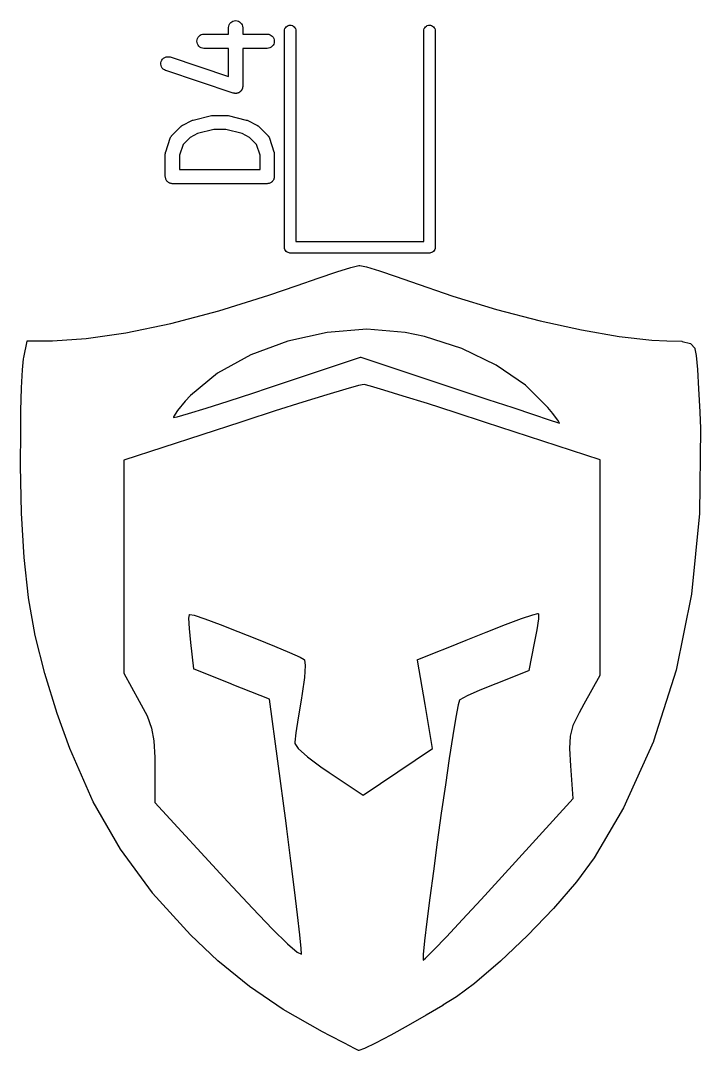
# Model space of a CAD drawing. Extents: x 113.5 to 162.5, y -151.1 to -75.5.
# Drawn here: x 134.42 to 141.59, y -132.96 to -122.09 of the extents above; entities that cross this region are included whole.
import ezdxf

# ---------------------------------------------------------------- set-up
doc = ezdxf.new("R2010")
doc.units = 0
doc.layers.add('BLACK', color=7, linetype='CONTINUOUS')

msp = doc.modelspace()

# ---------------------------------------------------------------- linework, layer by layer
at = {"layer": 'BLACK', "linetype": 'CONTINUOUS'}
for p, q in [((136.614, -122.166), (136.616, -122.151)), ((136.616, -122.151), (136.62, -122.137)), ((136.62, -122.137), (136.627, -122.124)), ((136.627, -122.124), (136.637, -122.113)), ((136.637, -122.113), (136.648, -122.104)), ((136.648, -122.104), (136.661, -122.097)), ((136.661, -122.097), (136.675, -122.093)), ((136.675, -122.093), (136.69, -122.092)), ((136.69, -122.092), (136.704, -122.093)), ((136.704, -122.093), (136.718, -122.098)), ((136.718, -122.098), (136.731, -122.104)), ((136.731, -122.104), (136.742, -122.114)), ((136.742, -122.114), (136.752, -122.125)), ((136.752, -122.125), (136.758, -122.138)), ((136.758, -122.138), (136.763, -122.152)), ((136.763, -122.152), (136.764, -122.167)), ((137.222, -122.157), (137.232, -122.15)), ((137.232, -122.15), (137.242, -122.144)), ((137.242, -122.144), (137.253, -122.141)), ((137.253, -122.141), (137.265, -122.14)), ((137.265, -122.14), (137.277, -122.141)), ((137.277, -122.141), (137.288, -122.144)), ((137.288, -122.144), (137.298, -122.15)), ((137.298, -122.15), (137.308, -122.157)), ((138.692, -122.157), (138.702, -122.15)), ((138.702, -122.15), (138.712, -122.144)), ((138.712, -122.144), (138.723, -122.141)), ((138.723, -122.141), (138.735, -122.14)), ((138.735, -122.14), (138.747, -122.141)), ((138.747, -122.141), (138.758, -122.144)), ((138.758, -122.144), (138.768, -122.15)), ((138.768, -122.15), (138.778, -122.157)), ((136.294, -122.268), (136.303, -122.256)), ((136.303, -122.256), (136.314, -122.247)), ((136.314, -122.247), (136.327, -122.24)), ((136.327, -122.24), (136.341, -122.236)), ((136.341, -122.236), (136.356, -122.235)), ((136.356, -122.235), (136.614, -122.235)), ((136.614, -122.167), (136.614, -122.166)), ((136.614, -122.235), (136.614, -122.167)), ((136.764, -122.167), (136.764, -122.235)), ((136.764, -122.235), (137.022, -122.235)), ((137.022, -122.235), (137.023, -122.235)), ((137.023, -122.235), (137.038, -122.236)), ((137.038, -122.236), (137.052, -122.241)), ((137.052, -122.241), (137.065, -122.248)), ((137.065, -122.248), (137.076, -122.257)), ((137.076, -122.257), (137.085, -122.268)), ((137.205, -122.197), (137.206, -122.188)), ((137.205, -124.482), (137.205, -122.197)), ((137.206, -122.188), (137.209, -122.177)), ((137.209, -122.177), (137.215, -122.167)), ((137.215, -122.167), (137.222, -122.157)), ((137.308, -122.157), (137.315, -122.167)), ((137.315, -122.167), (137.321, -122.177)), ((137.321, -122.177), (137.324, -122.188)), ((137.324, -122.188), (137.325, -122.197)), ((137.325, -122.197), (137.325, -124.425)), ((138.675, -122.197), (138.676, -122.188)), ((138.675, -124.425), (138.675, -122.197)), ((138.676, -122.188), (138.679, -122.177)), ((138.679, -122.177), (138.685, -122.167)), ((138.685, -122.167), (138.692, -122.157)), ((138.778, -122.157), (138.785, -122.167)), ((138.785, -122.167), (138.791, -122.177)), ((138.791, -122.177), (138.794, -122.188)), ((138.794, -122.188), (138.795, -122.197)), ((138.795, -122.197), (138.795, -124.482)), ((136.281, -122.309), (136.282, -122.294)), ((136.282, -122.324), (136.281, -122.309)), ((136.282, -122.294), (136.287, -122.28)), ((136.286, -122.338), (136.282, -122.324)), ((136.293, -122.351), (136.286, -122.338)), ((136.287, -122.28), (136.294, -122.268)), ((136.302, -122.362), (136.293, -122.351)), ((136.313, -122.371), (136.302, -122.362)), ((136.326, -122.378), (136.313, -122.371)), ((137.064, -122.372), (137.051, -122.379)), ((137.075, -122.363), (137.064, -122.372)), ((137.085, -122.351), (137.075, -122.363)), ((137.085, -122.268), (137.092, -122.281)), ((137.092, -122.339), (137.085, -122.351)), ((137.092, -122.281), (137.096, -122.295)), ((137.096, -122.325), (137.092, -122.339)), ((137.096, -122.295), (137.097, -122.31)), ((137.097, -122.31), (137.096, -122.325)), ((135.929, -122.488), (135.941, -122.48)), ((135.941, -122.48), (135.955, -122.475)), ((135.955, -122.475), (135.97, -122.473)), ((135.97, -122.473), (135.984, -122.473)), ((135.984, -122.473), (135.998, -122.476)), ((135.998, -122.476), (136.614, -122.682)), ((136.34, -122.383), (136.326, -122.378)), ((136.355, -122.385), (136.34, -122.383)), ((136.356, -122.385), (136.355, -122.385)), ((136.614, -122.385), (136.356, -122.385)), ((136.614, -122.682), (136.614, -122.385)), ((137.022, -122.385), (136.764, -122.385)), ((136.764, -122.385), (136.764, -122.786)), ((137.037, -122.383), (137.022, -122.385)), ((137.051, -122.379), (137.037, -122.383)), ((135.9, -122.538), (135.904, -122.523)), ((135.9, -122.552), (135.9, -122.538)), ((135.902, -122.567), (135.9, -122.552)), ((135.907, -122.58), (135.902, -122.567)), ((135.904, -122.523), (135.91, -122.51)), ((135.915, -122.593), (135.907, -122.58)), ((135.91, -122.51), (135.918, -122.498)), ((135.918, -122.498), (135.929, -122.488)), ((135.925, -122.604), (135.915, -122.593)), ((135.937, -122.612), (135.925, -122.604)), ((135.95, -122.618), (135.937, -122.612)), ((135.951, -122.619), (135.95, -122.618)), ((136.665, -122.857), (135.951, -122.619)), ((136.761, -122.806), (136.76, -122.81)), ((136.762, -122.801), (136.761, -122.806)), ((136.763, -122.798), (136.762, -122.801)), ((136.764, -122.791), (136.763, -122.796)), ((136.763, -122.796), (136.763, -122.798)), ((136.764, -122.786), (136.764, -122.787)), ((136.764, -122.787), (136.764, -122.791)), ((136.67, -122.858), (136.665, -122.857)), ((136.674, -122.859), (136.67, -122.858)), ((136.677, -122.859), (136.674, -122.859)), ((136.68, -122.86), (136.677, -122.859)), ((136.684, -122.86), (136.68, -122.86)), ((136.689, -122.861), (136.684, -122.86)), ((136.691, -122.86), (136.689, -122.861)), ((136.694, -122.861), (136.691, -122.86)), ((136.699, -122.86), (136.694, -122.861)), ((136.703, -122.859), (136.699, -122.86)), ((136.706, -122.859), (136.703, -122.859)), ((136.709, -122.858), (136.706, -122.859)), ((136.713, -122.857), (136.709, -122.858)), ((136.717, -122.855), (136.713, -122.857)), ((136.72, -122.854), (136.717, -122.855)), ((136.722, -122.853), (136.72, -122.854)), ((136.726, -122.851), (136.722, -122.853)), ((136.73, -122.848), (136.726, -122.851)), ((136.732, -122.847), (136.73, -122.848)), ((136.735, -122.845), (136.732, -122.847)), ((136.738, -122.842), (136.735, -122.845)), ((136.742, -122.839), (136.738, -122.842)), ((136.743, -122.837), (136.742, -122.839)), ((136.745, -122.835), (136.743, -122.837)), ((136.748, -122.832), (136.745, -122.835)), ((136.751, -122.828), (136.748, -122.832)), ((136.752, -122.826), (136.751, -122.828)), ((136.754, -122.823), (136.752, -122.826)), ((136.756, -122.819), (136.754, -122.823)), ((136.758, -122.815), (136.756, -122.819)), ((136.759, -122.813), (136.758, -122.815)), ((136.76, -122.81), (136.759, -122.813)), ((136.242, -123.142), (136.433, -123.094)), ((136.433, -123.094), (136.434, -123.094)), ((136.434, -123.094), (136.435, -123.093)), ((136.435, -123.093), (136.436, -123.093)), ((136.436, -123.093), (136.442, -123.093)), ((136.442, -123.093), (136.448, -123.092)), ((136.448, -123.092), (136.45, -123.092)), ((136.45, -123.092), (136.451, -123.092)), ((136.451, -123.092), (136.594, -123.092)), ((136.594, -123.092), (136.595, -123.092)), ((136.595, -123.092), (136.596, -123.092)), ((136.596, -123.092), (136.598, -123.092)), ((136.598, -123.092), (136.603, -123.093)), ((136.603, -123.093), (136.609, -123.093)), ((136.609, -123.093), (136.611, -123.094)), ((136.611, -123.094), (136.612, -123.094)), ((136.612, -123.094), (136.802, -123.142)), ((136.017, -123.304), (136.112, -123.209)), ((136.112, -123.209), (136.113, -123.208)), ((136.113, -123.208), (136.116, -123.206)), ((136.116, -123.206), (136.119, -123.203)), ((136.119, -123.203), (136.122, -123.201)), ((136.122, -123.201), (136.124, -123.199)), ((136.124, -123.199), (136.128, -123.197)), ((136.128, -123.197), (136.132, -123.195)), ((136.132, -123.195), (136.227, -123.147)), ((136.227, -123.147), (136.228, -123.147)), ((136.228, -123.146), (136.235, -123.144)), ((136.228, -123.147), (136.228, -123.146)), ((136.228, -123.147), (136.228, -123.147)), ((136.235, -123.144), (136.242, -123.142)), ((136.242, -123.142), (136.242, -123.142)), ((136.242, -123.142), (136.242, -123.142)), ((136.46, -123.242), (136.287, -123.285)), ((136.585, -123.242), (136.46, -123.242)), ((136.758, -123.285), (136.585, -123.242)), ((136.802, -123.142), (136.803, -123.142)), ((136.803, -123.142), (136.804, -123.142)), ((136.804, -123.142), (136.804, -123.142)), ((136.804, -123.142), (136.811, -123.144)), ((136.811, -123.144), (136.817, -123.147)), ((136.817, -123.147), (136.818, -123.147)), ((136.818, -123.147), (136.818, -123.147)), ((136.818, -123.147), (136.913, -123.195)), ((136.913, -123.195), (136.914, -123.195)), ((136.914, -123.195), (136.918, -123.198)), ((136.918, -123.198), (136.921, -123.2)), ((136.921, -123.2), (136.924, -123.202)), ((136.924, -123.202), (136.926, -123.203)), ((136.926, -123.203), (136.929, -123.206)), ((136.929, -123.206), (136.933, -123.209)), ((136.933, -123.209), (137.028, -123.304)), ((135.951, -123.476), (135.999, -123.333)), ((135.999, -123.332), (136, -123.33)), ((135.999, -123.333), (135.999, -123.332)), ((136, -123.33), (136.001, -123.328)), ((136.001, -123.328), (136.003, -123.324)), ((136.003, -123.324), (136.005, -123.319)), ((136.005, -123.319), (136.007, -123.317)), ((136.007, -123.317), (136.008, -123.315)), ((136.008, -123.315), (136.011, -123.311)), ((136.011, -123.311), (136.014, -123.307)), ((136.014, -123.307), (136.016, -123.306)), ((136.016, -123.306), (136.017, -123.304)), ((136.21, -123.324), (136.136, -123.398)), ((136.287, -123.285), (136.21, -123.324)), ((136.835, -123.324), (136.758, -123.285)), ((136.909, -123.398), (136.835, -123.324)), ((137.028, -123.304), (137.029, -123.305)), ((137.029, -123.305), (137.03, -123.307)), ((137.03, -123.307), (137.032, -123.308)), ((137.032, -123.308), (137.034, -123.312)), ((137.034, -123.312), (137.038, -123.316)), ((137.038, -123.316), (137.039, -123.318)), ((137.039, -123.318), (137.04, -123.32)), ((137.04, -123.32), (137.042, -123.325)), ((137.042, -123.325), (137.044, -123.329)), ((137.044, -123.329), (137.045, -123.331)), ((137.045, -123.331), (137.046, -123.333)), ((137.046, -123.333), (137.094, -123.476)), ((136.136, -123.398), (136.097, -123.512)), ((136.947, -123.512), (136.909, -123.398)), ((135.947, -123.499), (135.948, -123.495)), ((135.947, -123.5), (135.947, -123.499)), ((135.947, -123.738), (135.947, -123.5)), ((135.948, -123.491), (135.949, -123.488)), ((135.948, -123.495), (135.948, -123.491)), ((135.949, -123.484), (135.95, -123.48)), ((135.949, -123.488), (135.949, -123.484)), ((135.95, -123.48), (135.951, -123.476)), ((136.097, -123.512), (136.097, -123.663)), ((136.947, -123.663), (136.947, -123.512)), ((137.094, -123.476), (137.094, -123.477)), ((137.094, -123.477), (137.095, -123.481)), ((137.095, -123.481), (137.096, -123.485)), ((137.096, -123.485), (137.096, -123.489)), ((137.096, -123.489), (137.097, -123.492)), ((137.097, -123.492), (137.097, -123.496)), ((137.097, -123.496), (137.097, -123.5)), ((137.097, -123.5), (137.097, -123.738)), ((136.097, -123.663), (136.947, -123.663)), ((135.948, -123.745), (135.947, -123.738)), ((135.949, -123.752), (135.948, -123.745)), ((135.949, -123.753), (135.949, -123.752)), ((135.949, -123.752), (135.949, -123.752)), ((135.951, -123.759), (135.949, -123.753)), ((135.953, -123.766), (135.951, -123.759)), ((135.953, -123.767), (135.953, -123.766)), ((135.953, -123.766), (135.953, -123.766)), ((135.956, -123.773), (135.953, -123.767)), ((135.96, -123.779), (135.956, -123.773)), ((135.96, -123.78), (135.96, -123.779)), ((135.96, -123.779), (135.96, -123.779)), ((135.964, -123.785), (135.96, -123.78)), ((135.969, -123.791), (135.964, -123.785)), ((137.08, -123.786), (137.075, -123.791)), ((137.084, -123.78), (137.08, -123.786)), ((137.085, -123.78), (137.084, -123.78)), ((137.084, -123.78), (137.084, -123.78)), ((137.088, -123.774), (137.085, -123.78)), ((137.091, -123.768), (137.088, -123.774)), ((137.092, -123.767), (137.091, -123.767)), ((137.091, -123.767), (137.091, -123.768)), ((137.094, -123.76), (137.092, -123.767)), ((137.096, -123.754), (137.094, -123.76)), ((137.097, -123.746), (137.096, -123.753)), ((137.096, -123.753), (137.096, -123.753)), ((137.096, -123.753), (137.096, -123.754)), ((137.097, -123.738), (137.097, -123.739)), ((137.097, -123.739), (137.097, -123.739)), ((137.097, -123.739), (137.097, -123.739)), ((137.097, -123.739), (137.097, -123.739)), ((137.097, -123.739), (137.097, -123.746)), ((135.975, -123.795), (135.969, -123.791)), ((135.969, -123.791), (135.969, -123.791)), ((135.969, -123.791), (135.969, -123.791)), ((135.98, -123.8), (135.975, -123.795)), ((135.987, -123.804), (135.98, -123.8)), ((135.98, -123.8), (135.98, -123.8)), ((135.98, -123.8), (135.98, -123.8)), ((135.993, -123.807), (135.987, -123.804)), ((136, -123.809), (135.993, -123.807)), ((135.993, -123.807), (135.993, -123.807)), ((135.993, -123.807), (135.993, -123.807)), ((136.007, -123.811), (136, -123.809)), ((136.007, -123.812), (136.007, -123.811)), ((136.007, -123.811), (136.007, -123.811)), ((136.014, -123.812), (136.007, -123.812)), ((136.021, -123.813), (136.014, -123.812)), ((136.022, -123.813), (136.021, -123.813)), ((137.022, -123.813), (136.022, -123.813)), ((136.022, -123.813), (136.022, -123.813)), ((136.022, -123.813), (136.022, -123.813)), ((136.022, -123.813), (136.022, -123.813)), ((137.029, -123.812), (137.022, -123.813)), ((137.036, -123.812), (137.029, -123.812)), ((137.037, -123.812), (137.036, -123.812)), ((137.044, -123.81), (137.037, -123.812)), ((137.037, -123.812), (137.037, -123.812)), ((137.05, -123.808), (137.044, -123.81)), ((137.051, -123.808), (137.05, -123.808)), ((137.057, -123.804), (137.051, -123.807)), ((137.051, -123.807), (137.051, -123.808)), ((137.063, -123.801), (137.057, -123.804)), ((137.064, -123.801), (137.063, -123.801)), ((137.069, -123.796), (137.064, -123.801)), ((137.064, -123.801), (137.064, -123.801)), ((137.075, -123.792), (137.069, -123.796)), ((137.075, -123.791), (137.075, -123.791)), ((137.075, -123.791), (137.075, -123.792)), ((137.325, -124.425), (138.675, -124.425)), ((137.205, -124.485), (137.205, -124.482)), ((137.206, -124.497), (137.205, -124.485)), ((137.209, -124.508), (137.206, -124.497)), ((137.215, -124.518), (137.209, -124.508)), ((137.222, -124.528), (137.215, -124.518)), ((137.232, -124.535), (137.222, -124.528)), ((137.242, -124.541), (137.232, -124.535)), ((137.253, -124.544), (137.242, -124.541)), ((137.262, -124.545), (137.253, -124.544)), ((137.265, -124.545), (137.262, -124.545)), ((137.262, -124.545), (137.262, -124.545)), ((137.268, -124.545), (137.265, -124.545)), ((138.732, -124.545), (137.268, -124.545)), ((138.735, -124.545), (138.732, -124.545)), ((138.738, -124.545), (138.735, -124.545)), ((138.747, -124.544), (138.738, -124.545)), ((138.738, -124.545), (138.738, -124.545)), ((138.758, -124.541), (138.747, -124.544)), ((138.768, -124.535), (138.758, -124.541)), ((138.778, -124.528), (138.768, -124.535)), ((138.785, -124.518), (138.778, -124.528)), ((138.791, -124.508), (138.785, -124.518)), ((138.794, -124.497), (138.791, -124.508)), ((138.795, -124.485), (138.794, -124.497)), ((138.795, -124.482), (138.795, -124.485)), ((137.562, -124.809), (137.757, -124.744)), ((137.757, -124.744), (137.906, -124.698)), ((137.757, -124.744), (137.757, -124.744)), ((137.757, -124.744), (137.757, -124.744)), ((137.757, -124.744), (137.757, -124.744)), ((137.906, -124.698), (137.99, -124.676)), ((137.906, -124.698), (137.906, -124.698)), ((137.906, -124.698), (137.906, -124.698)), ((137.906, -124.698), (137.906, -124.698)), ((137.99, -124.676), (137.99, -124.676)), ((137.99, -124.676), (137.991, -124.676)), ((137.991, -124.676), (137.999, -124.675)), ((137.991, -124.676), (137.991, -124.676)), ((137.999, -124.675), (138, -124.675)), ((138, -124.675), (138, -124.675)), ((138, -124.675), (138, -124.675)), ((138, -124.675), (138, -124.675)), ((138, -124.675), (138.001, -124.675)), ((138.001, -124.675), (138.001, -124.675)), ((138.001, -124.675), (138.001, -124.675)), ((138.001, -124.675), (138.071, -124.69)), ((138.071, -124.69), (138.071, -124.69)), ((138.071, -124.69), (138.071, -124.69)), ((138.071, -124.69), (138.072, -124.69)), ((138.072, -124.69), (138.207, -124.732)), ((138.207, -124.732), (138.207, -124.732)), ((138.207, -124.732), (138.207, -124.732)), ((138.207, -124.732), (138.207, -124.732)), ((138.207, -124.732), (138.385, -124.792)), ((137.34, -124.887), (137.562, -124.809)), ((137.562, -124.809), (137.562, -124.809)), ((137.562, -124.809), (137.562, -124.809)), ((138.385, -124.792), (138.385, -124.792)), ((138.385, -124.792), (138.385, -124.792)), ((138.385, -124.792), (138.385, -124.792)), ((138.385, -124.792), (138.533, -124.845)), ((138.533, -124.845), (138.981, -125)), ((137.039, -124.991), (137.34, -124.887)), ((137.34, -124.887), (137.34, -124.887)), ((136.511, -125.154), (137.039, -124.991)), ((138.981, -125), (139.443, -125.14)), ((136.004, -125.287), (136.511, -125.154)), ((139.443, -125.14), (139.902, -125.26)), ((135.532, -125.386), (136.004, -125.287)), ((139.902, -125.26), (140.34, -125.357)), ((135.112, -125.448), (135.532, -125.386)), ((137.655, -125.383), (137.24, -125.475)), ((138.075, -125.35), (137.655, -125.383)), ((138.48, -125.383), (138.075, -125.35)), ((138.684, -125.427), (138.48, -125.383)), ((140.34, -125.357), (140.738, -125.426)), ((134.453, -125.647), (134.489, -125.474)), ((134.489, -125.474), (134.49, -125.473)), ((134.489, -125.474), (134.489, -125.474)), ((134.489, -125.474), (134.489, -125.474)), ((134.489, -125.474), (134.489, -125.474)), ((134.489, -125.474), (134.489, -125.474)), ((134.49, -125.473), (134.49, -125.472)), ((134.49, -125.472), (134.49, -125.472)), ((134.49, -125.472), (134.49, -125.472)), ((134.49, -125.472), (134.49, -125.472)), ((134.49, -125.472), (134.491, -125.472)), ((134.49, -125.473), (134.49, -125.473)), ((134.49, -125.473), (134.49, -125.473)), ((134.49, -125.473), (134.49, -125.473)), ((134.491, -125.472), (134.491, -125.471)), ((134.491, -125.471), (134.491, -125.471)), ((134.491, -125.471), (134.491, -125.471)), ((134.491, -125.471), (134.491, -125.471)), ((134.491, -125.471), (134.492, -125.471)), ((134.492, -125.471), (134.492, -125.47)), ((134.492, -125.47), (134.493, -125.47)), ((134.492, -125.471), (134.492, -125.471)), ((134.492, -125.471), (134.492, -125.471)), ((134.492, -125.471), (134.492, -125.471)), ((134.493, -125.47), (134.493, -125.47)), ((134.493, -125.47), (134.493, -125.47)), ((134.493, -125.47), (134.493, -125.47)), ((134.493, -125.47), (134.493, -125.47)), ((134.493, -125.47), (134.493, -125.47)), ((134.493, -125.47), (134.494, -125.47)), ((134.494, -125.47), (134.494, -125.47)), ((134.494, -125.47), (134.758, -125.47)), ((134.758, -125.47), (135.112, -125.448)), ((137.24, -125.475), (136.848, -125.621)), ((139.078, -125.554), (138.684, -125.427)), ((140.738, -125.426), (141.08, -125.464)), ((141.08, -125.464), (141.24, -125.47)), ((141.24, -125.47), (141.24, -125.47)), ((141.24, -125.47), (141.399, -125.476)), ((141.399, -125.476), (141.399, -125.476)), ((141.399, -125.476), (141.399, -125.476)), ((141.399, -125.476), (141.399, -125.476)), ((141.399, -125.476), (141.399, -125.476)), ((141.399, -125.476), (141.4, -125.477)), ((141.4, -125.477), (141.4, -125.477)), ((141.4, -125.477), (141.4, -125.477)), ((141.4, -125.477), (141.489, -125.5)), ((141.489, -125.5), (141.489, -125.5)), ((141.489, -125.5), (141.489, -125.5)), ((141.489, -125.5), (141.489, -125.5)), ((141.489, -125.5), (141.489, -125.5)), ((141.489, -125.5), (141.49, -125.5)), ((141.49, -125.5), (141.49, -125.501)), ((141.49, -125.501), (141.49, -125.501)), ((141.49, -125.501), (141.49, -125.501)), ((141.49, -125.501), (141.49, -125.501)), ((141.49, -125.501), (141.491, -125.501)), ((141.491, -125.501), (141.491, -125.501)), ((141.491, -125.501), (141.491, -125.501)), ((141.491, -125.501), (141.491, -125.501)), ((141.491, -125.501), (141.492, -125.502)), ((141.492, -125.502), (141.534, -125.549)), ((136.848, -125.621), (136.499, -125.814)), ((139.439, -125.728), (139.078, -125.554)), ((141.534, -125.549), (141.534, -125.549)), ((141.534, -125.549), (141.534, -125.549)), ((141.534, -125.549), (141.534, -125.549)), ((141.534, -125.549), (141.534, -125.549)), ((141.534, -125.549), (141.534, -125.549)), ((141.534, -125.549), (141.534, -125.55)), ((141.534, -125.55), (141.535, -125.55)), ((141.535, -125.55), (141.536, -125.554)), ((141.536, -125.554), (141.536, -125.554)), ((141.536, -125.554), (141.536, -125.554)), ((141.536, -125.554), (141.536, -125.554)), ((141.536, -125.554), (141.536, -125.554)), ((141.536, -125.554), (141.536, -125.555)), ((141.536, -125.555), (141.536, -125.555)), ((141.536, -125.555), (141.536, -125.555)), ((141.536, -125.555), (141.549, -125.627)), ((141.549, -125.627), (141.549, -125.627)), ((141.549, -125.627), (141.549, -125.627)), ((141.549, -125.627), (141.549, -125.627)), ((141.549, -125.627), (141.562, -125.774)), ((134.44, -125.778), (134.45, -125.662)), ((134.45, -125.661), (134.453, -125.647)), ((134.45, -125.662), (134.45, -125.661)), ((134.45, -125.661), (134.45, -125.661)), ((134.45, -125.662), (134.45, -125.662)), ((134.453, -125.647), (134.453, -125.647)), ((134.453, -125.647), (134.453, -125.647)), ((134.453, -125.647), (134.453, -125.647)), ((137.025, -125.972), (138.008, -125.644)), ((138.008, -125.644), (138.009, -125.644)), ((138.009, -125.644), (138.009, -125.643)), ((138.009, -125.643), (138.009, -125.643)), ((138.009, -125.643), (138.01, -125.643)), ((138.009, -125.644), (138.009, -125.644)), ((138.01, -125.643), (138.01, -125.643)), ((138.01, -125.643), (138.01, -125.643)), ((138.01, -125.643), (138.01, -125.643)), ((138.01, -125.643), (138.01, -125.643)), ((138.01, -125.643), (138.011, -125.643)), ((138.011, -125.643), (138.011, -125.643)), ((138.011, -125.643), (138.011, -125.643)), ((138.011, -125.643), (138.011, -125.644)), ((138.011, -125.644), (138.012, -125.644)), ((138.012, -125.644), (138.012, -125.644)), ((138.012, -125.644), (139.057, -125.991)), ((139.747, -125.938), (139.439, -125.728)), ((134.431, -125.966), (134.44, -125.778)), ((134.44, -125.778), (134.44, -125.778)), ((134.44, -125.778), (134.44, -125.778)), ((134.44, -125.778), (134.44, -125.778)), ((136.499, -125.814), (136.212, -126.049)), ((141.562, -125.774), (141.562, -125.774)), ((141.562, -125.774), (141.562, -125.774)), ((141.562, -125.774), (141.562, -125.774)), ((141.562, -125.774), (141.575, -125.978)), ((137.987, -125.944), (137.851, -125.982)), ((138.046, -125.932), (137.987, -125.944)), ((138.047, -125.932), (138.046, -125.932)), ((138.113, -125.949), (138.047, -125.932)), ((138.254, -125.991), (138.113, -125.949)), ((139.984, -126.174), (139.747, -125.938)), ((134.424, -126.209), (134.431, -125.966)), ((134.431, -125.966), (134.431, -125.966)), ((134.431, -125.966), (134.431, -125.966)), ((134.431, -125.966), (134.431, -125.966)), ((136.212, -126.049), (136.156, -126.11)), ((136.61, -126.108), (136.881, -126.02)), ((136.881, -126.02), (137.025, -125.972)), ((136.881, -126.02), (136.881, -126.02)), ((136.881, -126.02), (136.881, -126.02)), ((137.025, -125.972), (137.025, -125.972)), ((137.651, -126.042), (137.398, -126.12)), ((137.851, -125.982), (137.651, -126.042)), ((138.458, -126.054), (138.254, -125.991)), ((138.713, -126.134), (138.458, -126.054)), ((138.458, -126.054), (138.458, -126.054)), ((139.057, -125.991), (139.057, -125.991)), ((139.057, -125.991), (139.057, -125.991)), ((139.057, -125.991), (139.351, -126.089)), ((141.575, -125.978), (141.575, -125.978)), ((141.575, -125.978), (141.575, -125.978)), ((141.575, -125.978), (141.587, -126.222)), ((136.156, -126.11), (136.075, -126.208)), ((136.377, -126.182), (136.61, -126.108)), ((137.398, -126.12), (137.106, -126.212)), ((137.398, -126.12), (137.398, -126.12)), ((139.006, -126.229), (138.713, -126.134)), ((138.713, -126.134), (138.713, -126.134)), ((139.351, -126.089), (139.351, -126.089)), ((139.351, -126.089), (139.351, -126.089)), ((139.351, -126.089), (139.613, -126.176)), ((139.613, -126.176), (139.613, -126.176)), ((139.613, -126.176), (139.833, -126.249)), ((140.036, -126.24), (139.984, -126.174)), ((134.423, -126.287), (134.424, -126.209)), ((134.424, -126.209), (134.424, -126.209)), ((134.424, -126.209), (134.424, -126.209)), ((136.032, -126.281), (136.072, -126.273)), ((136.033, -126.274), (136.032, -126.281)), ((136.075, -126.208), (136.033, -126.274)), ((136.072, -126.273), (136.193, -126.239)), ((136.193, -126.239), (136.377, -126.182)), ((136.377, -126.182), (136.377, -126.182)), ((137.106, -126.212), (136.786, -126.316)), ((137.106, -126.212), (137.106, -126.212)), ((139.326, -126.333), (139.006, -126.229)), ((139.006, -126.229), (139.006, -126.229)), ((139.006, -126.229), (139.006, -126.229)), ((139.833, -126.249), (139.833, -126.249)), ((139.833, -126.249), (139.999, -126.304)), ((140.096, -126.321), (140.036, -126.24)), ((141.587, -126.222), (141.587, -126.223)), ((141.587, -126.223), (141.594, -126.398)), ((134.421, -126.489), (134.423, -126.287)), ((134.423, -126.287), (134.423, -126.287)), ((136.743, -126.33), (135.511, -126.731)), ((136.786, -126.316), (136.743, -126.33)), ((136.743, -126.33), (136.743, -126.33)), ((136.786, -126.316), (136.786, -126.316)), ((140.535, -126.729), (139.326, -126.333)), ((139.326, -126.333), (139.326, -126.333)), ((139.326, -126.333), (139.326, -126.333)), ((139.999, -126.304), (140.096, -126.336)), ((140.106, -126.339), (140.096, -126.321)), ((140.096, -126.336), (140.097, -126.336)), ((140.097, -126.336), (140.106, -126.339)), ((134.42, -126.727), (134.421, -126.489)), ((134.421, -126.489), (134.421, -126.489)), ((141.594, -126.399), (141.586, -127.294)), ((141.594, -126.398), (141.594, -126.398)), ((141.594, -126.398), (141.594, -126.399)), ((141.594, -126.399), (141.594, -126.399)), ((134.42, -126.791), (134.42, -126.727)), ((134.42, -126.727), (134.42, -126.727)), ((134.429, -127.288), (134.42, -126.791)), ((134.42, -126.791), (134.42, -126.791)), ((134.42, -126.791), (134.42, -126.791)), ((134.42, -126.791), (134.42, -126.791)), ((135.511, -126.731), (135.511, -128.98)), ((140.535, -128.999), (140.535, -126.729)), ((134.429, -127.289), (134.429, -127.288)), ((134.456, -127.759), (134.429, -127.289)), ((134.429, -127.289), (134.429, -127.289)), ((134.429, -127.289), (134.429, -127.289)), ((141.586, -127.295), (141.5, -128.144)), ((141.586, -127.294), (141.586, -127.294)), ((141.586, -127.294), (141.586, -127.295)), ((141.586, -127.295), (141.586, -127.295)), ((134.503, -128.182), (134.456, -127.759)), ((134.456, -127.759), (134.456, -127.759)), ((134.456, -127.759), (134.456, -127.759)), ((134.456, -127.759), (134.456, -127.759)), ((134.503, -128.183), (134.503, -128.182)), ((134.503, -128.182), (134.503, -128.182)), ((134.503, -128.182), (134.503, -128.182)), ((134.575, -128.582), (134.503, -128.183)), ((141.5, -128.144), (141.338, -128.946)), ((141.5, -128.144), (141.5, -128.144)), ((141.5, -128.144), (141.5, -128.144)), ((141.5, -128.144), (141.5, -128.144)), ((139.826, -128.362), (139.877, -128.35)), ((139.877, -128.35), (139.878, -128.35)), ((139.878, -128.35), (139.879, -128.349)), ((139.878, -128.35), (139.878, -128.35)), ((139.878, -128.35), (139.878, -128.35)), ((139.878, -128.35), (139.878, -128.35)), ((139.879, -128.349), (139.879, -128.35)), ((139.879, -128.35), (139.879, -128.35)), ((139.879, -128.35), (139.879, -128.35)), ((139.879, -128.35), (139.88, -128.35)), ((139.88, -128.35), (139.88, -128.35)), ((139.88, -128.35), (139.88, -128.35)), ((139.88, -128.35), (139.88, -128.35)), ((139.88, -128.35), (139.88, -128.35)), ((139.88, -128.35), (139.881, -128.35)), ((139.881, -128.35), (139.881, -128.35)), ((139.881, -128.35), (139.882, -128.35)), ((139.882, -128.35), (139.882, -128.35)), ((139.882, -128.35), (139.882, -128.351)), ((139.882, -128.351), (139.882, -128.351)), ((139.882, -128.351), (139.882, -128.351)), ((139.882, -128.351), (139.883, -128.351)), ((139.883, -128.351), (139.883, -128.351)), ((139.883, -128.351), (139.883, -128.351)), ((139.883, -128.351), (139.883, -128.352)), ((136.197, -128.4), (136.201, -128.362)), ((136.202, -128.507), (136.197, -128.4)), ((136.197, -128.4), (136.197, -128.4)), ((136.197, -128.4), (136.197, -128.4)), ((136.197, -128.4), (136.197, -128.4)), ((136.201, -128.361), (136.201, -128.36)), ((136.201, -128.36), (136.202, -128.36)), ((136.201, -128.362), (136.201, -128.361)), ((136.201, -128.361), (136.201, -128.361)), ((136.201, -128.361), (136.201, -128.361)), ((136.201, -128.361), (136.201, -128.361)), ((136.201, -128.361), (136.201, -128.361)), ((136.201, -128.362), (136.201, -128.362)), ((136.201, -128.362), (136.201, -128.362)), ((136.201, -128.362), (136.201, -128.362)), ((136.201, -128.362), (136.201, -128.362)), ((136.202, -128.36), (136.202, -128.359)), ((136.202, -128.359), (136.202, -128.359)), ((136.202, -128.359), (136.202, -128.359)), ((136.202, -128.359), (136.203, -128.359)), ((136.202, -128.36), (136.202, -128.36)), ((136.202, -128.36), (136.202, -128.36)), ((136.202, -128.36), (136.202, -128.36)), ((136.203, -128.359), (136.204, -128.358)), ((136.203, -128.359), (136.203, -128.359)), ((136.203, -128.359), (136.203, -128.359)), ((136.203, -128.359), (136.203, -128.359)), ((136.204, -128.358), (136.204, -128.358)), ((136.204, -128.358), (136.204, -128.358)), ((136.204, -128.358), (136.204, -128.358)), ((136.204, -128.358), (136.204, -128.358)), ((136.204, -128.358), (136.205, -128.358)), ((136.205, -128.358), (136.205, -128.358)), ((136.205, -128.358), (136.205, -128.358)), ((136.205, -128.358), (136.205, -128.358)), ((136.205, -128.358), (136.206, -128.358)), ((136.206, -128.358), (136.206, -128.358)), ((136.206, -128.358), (136.206, -128.358)), ((136.206, -128.358), (136.206, -128.358)), ((136.206, -128.358), (136.207, -128.358)), ((136.207, -128.358), (136.253, -128.368)), ((136.253, -128.368), (136.253, -128.368)), ((136.253, -128.368), (136.253, -128.368)), ((136.253, -128.368), (136.253, -128.368)), ((136.253, -128.368), (136.366, -128.407)), ((136.366, -128.407), (136.366, -128.407)), ((136.366, -128.407), (136.366, -128.407)), ((136.366, -128.407), (136.366, -128.407)), ((136.366, -128.407), (136.526, -128.466)), ((139.537, -128.467), (139.706, -128.403)), ((139.706, -128.403), (139.825, -128.362)), ((139.706, -128.403), (139.706, -128.403)), ((139.706, -128.403), (139.706, -128.403)), ((139.706, -128.403), (139.706, -128.403)), ((139.825, -128.362), (139.825, -128.362)), ((139.825, -128.362), (139.826, -128.362)), ((139.826, -128.362), (139.826, -128.362)), ((139.884, -128.405), (139.868, -128.52)), ((139.883, -128.352), (139.883, -128.352)), ((139.883, -128.352), (139.883, -128.352)), ((139.883, -128.352), (139.884, -128.352)), ((139.884, -128.352), (139.884, -128.352)), ((139.884, -128.352), (139.884, -128.353)), ((139.884, -128.353), (139.884, -128.353)), ((139.884, -128.353), (139.884, -128.353)), ((139.884, -128.353), (139.884, -128.353)), ((139.884, -128.353), (139.884, -128.353)), ((139.884, -128.353), (139.884, -128.354)), ((139.884, -128.354), (139.884, -128.354)), ((139.884, -128.354), (139.884, -128.354)), ((139.884, -128.354), (139.884, -128.354)), ((139.884, -128.354), (139.884, -128.355)), ((139.884, -128.355), (139.884, -128.355)), ((139.884, -128.355), (139.884, -128.405)), ((139.884, -128.405), (139.884, -128.405)), ((139.884, -128.405), (139.884, -128.405)), ((139.884, -128.405), (139.884, -128.405)), ((136.216, -128.656), (136.202, -128.507)), ((136.202, -128.507), (136.202, -128.507)), ((136.202, -128.507), (136.202, -128.507)), ((136.202, -128.507), (136.202, -128.507)), ((136.526, -128.466), (136.526, -128.466)), ((136.526, -128.466), (136.526, -128.466)), ((136.526, -128.466), (136.714, -128.539)), ((136.714, -128.539), (136.714, -128.539)), ((136.714, -128.539), (136.714, -128.539)), ((136.714, -128.539), (136.911, -128.617)), ((139.122, -128.632), (139.334, -128.547)), ((139.334, -128.547), (139.537, -128.467)), ((139.334, -128.547), (139.334, -128.547)), ((139.334, -128.547), (139.334, -128.547)), ((139.537, -128.467), (139.537, -128.467)), ((139.537, -128.467), (139.537, -128.467)), ((139.537, -128.467), (139.537, -128.467)), ((139.868, -128.52), (139.841, -128.661)), ((139.868, -128.52), (139.868, -128.52)), ((139.868, -128.52), (139.868, -128.52)), ((139.868, -128.52), (139.868, -128.52)), ((134.575, -128.583), (134.575, -128.582)), ((134.575, -128.582), (134.575, -128.582)), ((134.675, -128.982), (134.575, -128.583)), ((134.575, -128.583), (134.575, -128.583)), ((136.248, -128.933), (136.216, -128.656)), ((136.216, -128.656), (136.216, -128.656)), ((136.216, -128.656), (136.216, -128.656)), ((136.216, -128.656), (136.216, -128.656)), ((136.911, -128.617), (136.911, -128.617)), ((136.911, -128.617), (136.911, -128.617)), ((136.911, -128.617), (137.098, -128.693)), ((138.933, -128.708), (139.122, -128.632)), ((139.122, -128.632), (139.122, -128.632)), ((139.122, -128.632), (139.122, -128.632)), ((139.841, -128.661), (139.783, -128.951)), ((139.841, -128.661), (139.841, -128.661)), ((139.841, -128.661), (139.841, -128.661)), ((139.841, -128.661), (139.841, -128.661)), ((137.098, -128.693), (137.099, -128.693)), ((137.099, -128.693), (137.099, -128.693)), ((137.099, -128.693), (137.258, -128.76)), ((137.258, -128.76), (137.258, -128.761)), ((137.258, -128.761), (137.258, -128.761)), ((137.258, -128.761), (137.258, -128.761)), ((137.258, -128.761), (137.369, -128.811)), ((138.709, -128.797), (138.789, -128.766)), ((138.789, -128.766), (138.933, -128.708)), ((138.789, -128.766), (138.789, -128.766)), ((137.369, -128.811), (137.369, -128.811)), ((137.369, -128.811), (137.369, -128.811)), ((137.369, -128.811), (137.37, -128.811)), ((137.37, -128.811), (137.413, -128.836)), ((137.413, -128.836), (137.413, -128.836)), ((137.413, -128.836), (137.413, -128.836)), ((137.413, -128.836), (137.414, -128.836)), ((137.414, -128.836), (137.414, -128.836)), ((137.414, -128.836), (137.414, -128.836)), ((137.414, -128.836), (137.414, -128.837)), ((137.414, -128.837), (137.414, -128.837)), ((137.414, -128.837), (137.415, -128.837)), ((137.415, -128.837), (137.415, -128.837)), ((137.415, -128.837), (137.415, -128.837)), ((137.415, -128.837), (137.415, -128.838)), ((137.415, -128.838), (137.415, -128.838)), ((137.415, -128.838), (137.415, -128.838)), ((137.415, -128.838), (137.415, -128.838)), ((137.415, -128.838), (137.415, -128.838)), ((137.415, -128.838), (137.415, -128.839)), ((137.415, -128.839), (137.416, -128.839)), ((137.416, -128.839), (137.416, -128.839)), ((137.416, -128.839), (137.416, -128.839)), ((137.416, -128.839), (137.424, -128.897)), ((138.608, -128.839), (138.609, -128.838)), ((138.609, -128.839), (138.608, -128.839)), ((138.608, -128.839), (138.608, -128.839)), ((138.608, -128.839), (138.608, -128.839)), ((138.609, -128.837), (138.609, -128.836)), ((138.609, -128.836), (138.609, -128.836)), ((138.609, -128.836), (138.609, -128.836)), ((138.609, -128.836), (138.609, -128.836)), ((138.609, -128.836), (138.61, -128.836)), ((138.609, -128.838), (138.609, -128.837)), ((138.609, -128.837), (138.609, -128.837)), ((138.609, -128.837), (138.609, -128.837)), ((138.609, -128.837), (138.609, -128.837)), ((138.609, -128.838), (138.609, -128.838)), ((138.609, -128.838), (138.609, -128.838)), ((138.609, -128.838), (138.609, -128.838)), ((138.609, -128.84), (138.609, -128.839)), ((138.688, -129.309), (138.609, -128.84)), ((138.609, -128.84), (138.609, -128.84)), ((138.61, -128.836), (138.61, -128.835)), ((138.61, -128.835), (138.61, -128.835)), ((138.61, -128.835), (138.61, -128.835)), ((138.61, -128.835), (138.61, -128.835)), ((138.61, -128.835), (138.611, -128.835)), ((138.611, -128.835), (138.611, -128.834)), ((138.611, -128.834), (138.612, -128.834)), ((138.611, -128.835), (138.611, -128.835)), ((138.611, -128.835), (138.611, -128.835)), ((138.612, -128.834), (138.709, -128.797)), ((138.709, -128.797), (138.709, -128.797)), ((134.806, -129.404), (134.675, -128.982)), ((134.675, -128.982), (134.675, -128.982)), ((134.675, -128.982), (134.675, -128.982)), ((134.675, -128.982), (134.675, -128.982)), ((135.511, -128.98), (135.672, -129.273)), ((136.249, -128.933), (136.248, -128.933)), ((136.249, -128.934), (136.249, -128.933)), ((136.249, -128.933), (136.249, -128.933)), ((136.249, -128.933), (136.249, -128.933)), ((136.249, -128.935), (136.249, -128.934)), ((136.249, -128.934), (136.249, -128.934)), ((136.249, -128.934), (136.249, -128.934)), ((136.249, -128.934), (136.249, -128.934)), ((136.25, -128.935), (136.249, -128.935)), ((136.249, -128.935), (136.249, -128.935)), ((136.249, -128.935), (136.249, -128.935)), ((136.249, -128.935), (136.249, -128.935)), ((136.25, -128.936), (136.25, -128.935)), ((136.251, -128.936), (136.25, -128.936)), ((136.25, -128.936), (136.25, -128.936)), ((136.25, -128.936), (136.25, -128.936)), ((136.25, -128.936), (136.25, -128.936)), ((136.25, -128.936), (136.25, -128.936)), ((136.251, -128.937), (136.251, -128.936)), ((136.251, -128.936), (136.251, -128.936)), ((136.252, -128.937), (136.251, -128.937)), ((136.251, -128.937), (136.251, -128.937)), ((136.65, -129.096), (136.252, -128.937)), ((136.252, -128.937), (136.252, -128.937)), ((137.424, -128.898), (137.416, -129.023)), ((137.424, -128.897), (137.424, -128.897)), ((137.424, -128.897), (137.424, -128.897)), ((137.424, -128.897), (137.424, -128.898)), ((139.78, -128.954), (139.434, -129.091)), ((139.781, -128.954), (139.78, -128.954)), ((139.78, -128.954), (139.78, -128.954)), ((139.78, -128.954), (139.78, -128.954)), ((139.78, -128.954), (139.78, -128.954)), ((139.782, -128.953), (139.781, -128.953)), ((139.781, -128.953), (139.781, -128.953)), ((139.781, -128.953), (139.781, -128.953)), ((139.781, -128.953), (139.781, -128.953)), ((139.781, -128.953), (139.781, -128.954)), ((139.781, -128.954), (139.781, -128.954)), ((139.781, -128.954), (139.781, -128.954)), ((139.783, -128.952), (139.782, -128.952)), ((139.782, -128.952), (139.782, -128.952)), ((139.782, -128.952), (139.782, -128.952)), ((139.782, -128.952), (139.782, -128.953)), ((139.782, -128.953), (139.782, -128.953)), ((139.783, -128.951), (139.783, -128.951)), ((139.783, -128.951), (139.783, -128.951)), ((139.783, -128.951), (139.783, -128.951)), ((139.783, -128.951), (139.783, -128.951)), ((139.783, -128.951), (139.783, -128.952)), ((139.783, -128.952), (139.783, -128.952)), ((139.783, -128.952), (139.783, -128.952)), ((140.368, -129.302), (140.535, -128.999)), ((141.337, -128.946), (141.098, -129.698)), ((141.338, -128.946), (141.337, -128.946)), ((141.338, -128.946), (141.338, -128.946)), ((141.338, -128.946), (141.338, -128.946)), ((136.651, -129.097), (136.65, -129.096)), ((136.65, -129.096), (136.65, -129.096)), ((137.047, -129.255), (136.651, -129.097)), ((137.415, -129.023), (137.393, -129.193)), ((137.416, -129.023), (137.415, -129.023)), ((137.415, -129.023), (137.415, -129.023)), ((137.416, -129.023), (137.416, -129.023)), ((139.434, -129.091), (139.266, -129.159)), ((137.393, -129.193), (137.381, -129.264)), ((137.393, -129.193), (137.393, -129.193)), ((137.393, -129.193), (137.393, -129.193)), ((137.393, -129.193), (137.393, -129.193)), ((139.133, -129.219), (139.056, -129.259)), ((139.266, -129.159), (139.133, -129.219)), ((135.672, -129.273), (135.672, -129.273)), ((135.672, -129.273), (135.672, -129.273)), ((135.672, -129.273), (135.672, -129.273)), ((135.672, -129.273), (135.754, -129.43)), ((137.221, -130.562), (137.047, -129.255)), ((137.381, -129.265), (137.35, -129.451)), ((137.381, -129.264), (137.381, -129.264)), ((137.381, -129.264), (137.381, -129.265)), ((138.766, -129.775), (138.688, -129.309)), ((138.688, -129.309), (138.688, -129.309)), ((138.688, -129.309), (138.688, -129.309)), ((139.036, -129.314), (139.012, -129.443)), ((139.05, -129.264), (139.036, -129.314)), ((139.056, -129.259), (139.05, -129.264)), ((140.318, -129.394), (140.368, -129.302)), ((140.368, -129.302), (140.368, -129.302)), ((140.368, -129.302), (140.368, -129.302)), ((134.939, -129.774), (134.806, -129.404)), ((134.806, -129.404), (134.806, -129.404)), ((134.806, -129.404), (134.806, -129.404)), ((134.806, -129.404), (134.806, -129.404)), ((135.754, -129.43), (135.754, -129.43)), ((135.754, -129.43), (135.754, -129.43)), ((135.754, -129.43), (135.754, -129.43)), ((135.754, -129.43), (135.803, -129.558)), ((140.253, -129.529), (140.318, -129.394)), ((140.318, -129.394), (140.318, -129.394)), ((140.318, -129.394), (140.318, -129.394)), ((140.318, -129.394), (140.318, -129.394)), ((137.35, -129.451), (137.326, -129.607)), ((139.012, -129.443), (138.981, -129.635)), ((140.222, -129.643), (140.253, -129.53)), ((140.253, -129.53), (140.253, -129.529)), ((140.253, -129.529), (140.253, -129.529)), ((140.253, -129.53), (140.253, -129.53)), ((135.803, -129.558), (135.803, -129.558)), ((135.803, -129.558), (135.803, -129.558)), ((135.803, -129.558), (135.803, -129.558)), ((135.803, -129.558), (135.827, -129.692)), ((137.326, -129.607), (137.314, -129.707)), ((138.981, -129.635), (138.944, -129.878)), ((138.981, -129.635), (138.981, -129.635)), ((140.216, -129.773), (140.222, -129.644)), ((140.222, -129.644), (140.222, -129.643)), ((140.222, -129.643), (140.222, -129.643)), ((140.222, -129.643), (140.222, -129.643)), ((140.222, -129.643), (140.222, -129.643)), ((140.222, -129.644), (140.222, -129.644)), ((140.222, -129.644), (140.222, -129.644)), ((140.222, -129.644), (140.222, -129.644)), ((135.827, -129.692), (135.827, -129.692)), ((135.827, -129.692), (135.827, -129.692)), ((135.827, -129.692), (135.827, -129.692)), ((135.827, -129.692), (135.835, -129.868)), ((137.314, -129.707), (137.313, -129.722)), ((137.313, -129.722), (137.349, -129.775)), ((141.098, -129.699), (140.782, -130.401)), ((141.098, -129.698), (141.098, -129.698)), ((141.098, -129.698), (141.098, -129.699)), ((141.098, -129.699), (141.098, -129.699)), ((135.186, -130.335), (134.939, -129.774)), ((134.939, -129.774), (134.939, -129.774)), ((134.939, -129.774), (134.939, -129.774)), ((134.939, -129.774), (134.939, -129.774)), ((135.835, -129.868), (135.835, -129.868)), ((135.835, -129.868), (135.835, -129.868)), ((135.835, -129.868), (135.835, -129.868)), ((135.835, -129.868), (135.836, -129.958)), ((137.349, -129.775), (137.447, -129.862)), ((137.447, -129.862), (137.588, -129.969)), ((138.035, -130.265), (138.766, -129.775)), ((140.216, -129.774), (140.216, -129.773)), ((140.216, -129.773), (140.216, -129.773)), ((140.216, -129.773), (140.216, -129.773)), ((140.227, -129.957), (140.216, -129.774)), ((135.836, -129.958), (135.836, -129.958)), ((135.836, -129.958), (135.838, -130.345)), ((137.588, -129.969), (137.675, -130.028)), ((138.944, -129.878), (138.903, -130.156)), ((140.253, -130.303), (140.227, -129.957)), ((140.227, -129.957), (140.227, -129.957)), ((140.227, -129.957), (140.227, -129.957)), ((137.675, -130.028), (138.035, -130.265)), ((138.903, -130.156), (138.86, -130.456)), ((138.903, -130.156), (138.903, -130.156)), ((139.465, -131.166), (140.253, -130.303)), ((135.473, -130.836), (135.186, -130.335)), ((135.186, -130.335), (135.186, -130.335)), ((135.186, -130.335), (135.186, -130.335)), ((135.186, -130.335), (135.186, -130.335)), ((135.838, -130.345), (136.608, -131.182)), ((140.782, -130.401), (140.473, -130.928)), ((140.782, -130.401), (140.782, -130.401)), ((140.782, -130.401), (140.782, -130.401)), ((140.782, -130.401), (140.782, -130.401)), ((138.86, -130.456), (138.817, -130.764)), ((138.86, -130.456), (138.86, -130.456)), ((137.229, -130.623), (137.221, -130.562)), ((137.221, -130.562), (137.221, -130.562)), ((137.221, -130.562), (137.221, -130.562)), ((137.272, -130.96), (137.229, -130.623)), ((137.229, -130.623), (137.229, -130.623)), ((135.473, -130.837), (135.473, -130.836)), ((135.812, -131.298), (135.473, -130.837)), ((135.473, -130.837), (135.473, -130.837)), ((135.473, -130.837), (135.473, -130.837)), ((138.817, -130.764), (138.776, -131.067)), ((138.817, -130.764), (138.817, -130.764)), ((140.472, -130.928), (140.286, -131.181)), ((140.473, -130.928), (140.472, -130.928)), ((140.472, -130.928), (140.472, -130.928)), ((140.473, -130.928), (140.473, -130.928)), ((137.311, -131.266), (137.272, -130.96)), ((137.272, -130.96), (137.272, -130.96)), ((138.776, -131.067), (138.739, -131.35)), ((138.776, -131.067), (138.776, -131.067)), ((139.281, -131.367), (139.465, -131.166)), ((139.465, -131.166), (139.465, -131.166)), ((136.608, -131.182), (136.608, -131.182)), ((136.608, -131.182), (136.868, -131.46)), ((137.343, -131.531), (137.311, -131.266)), ((137.311, -131.266), (137.311, -131.266)), ((140.286, -131.181), (140.045, -131.462)), ((140.286, -131.181), (140.286, -131.181)), ((140.286, -131.181), (140.286, -131.181)), ((140.286, -131.181), (140.286, -131.181)), ((135.812, -131.299), (135.812, -131.298)), ((136.214, -131.74), (135.812, -131.299)), ((135.812, -131.299), (135.812, -131.299)), ((135.812, -131.299), (135.812, -131.299)), ((138.739, -131.351), (138.707, -131.601)), ((138.739, -131.35), (138.739, -131.351)), ((139.083, -131.58), (139.281, -131.367)), ((139.281, -131.367), (139.281, -131.367)), ((136.868, -131.46), (137.078, -131.679)), ((140.045, -131.462), (139.77, -131.749)), ((140.045, -131.462), (140.045, -131.462)), ((140.045, -131.462), (140.045, -131.462)), ((140.045, -131.462), (140.045, -131.462)), ((137.366, -131.741), (137.343, -131.531)), ((137.343, -131.531), (137.343, -131.531)), ((137.343, -131.531), (137.343, -131.531)), ((138.707, -131.601), (138.684, -131.804)), ((138.707, -131.601), (138.707, -131.601)), ((138.914, -131.76), (139.083, -131.58)), ((139.083, -131.58), (139.083, -131.58)), ((137.078, -131.679), (137.236, -131.834)), ((136.502, -132.013), (136.214, -131.74)), ((136.214, -131.74), (136.214, -131.74)), ((136.214, -131.74), (136.214, -131.74)), ((136.214, -131.74), (136.214, -131.74)), ((137.38, -131.884), (137.366, -131.741)), ((138.684, -131.804), (138.67, -131.947)), ((138.781, -131.899), (138.914, -131.76)), ((138.914, -131.76), (138.914, -131.76)), ((139.77, -131.749), (139.484, -132.02)), ((139.77, -131.749), (139.77, -131.749)), ((139.77, -131.749), (139.77, -131.749)), ((139.77, -131.749), (139.77, -131.749)), ((137.236, -131.834), (137.34, -131.925)), ((137.34, -131.925), (137.383, -131.946)), ((137.383, -131.946), (137.38, -131.884)), ((138.694, -131.987), (138.781, -131.899)), ((136.503, -132.014), (136.502, -132.013)), ((136.502, -132.013), (136.502, -132.013)), ((136.836, -132.286), (136.503, -132.014)), ((136.503, -132.014), (136.503, -132.014)), ((138.67, -131.947), (138.667, -132.009)), ((138.667, -132.009), (138.694, -131.987)), ((139.484, -132.02), (139.209, -132.254)), ((139.484, -132.02), (139.484, -132.02)), ((139.484, -132.02), (139.484, -132.02)), ((139.484, -132.02), (139.484, -132.02)), ((139.209, -132.254), (139.019, -132.393)), ((139.209, -132.254), (139.209, -132.254)), ((139.209, -132.254), (139.209, -132.254)), ((139.209, -132.254), (139.209, -132.254)), ((136.836, -132.287), (136.836, -132.286)), ((137.192, -132.528), (136.836, -132.287)), ((136.836, -132.287), (136.836, -132.287)), ((136.836, -132.287), (136.836, -132.287)), ((139.019, -132.393), (138.875, -132.484)), ((139.019, -132.393), (139.019, -132.393)), ((139.019, -132.393), (139.019, -132.393)), ((139.019, -132.393), (139.019, -132.393)), ((137.605, -132.763), (137.192, -132.528)), ((137.192, -132.528), (137.192, -132.528)), ((137.192, -132.528), (137.192, -132.528)), ((137.192, -132.528), (137.192, -132.528)), ((138.699, -132.589), (138.51, -132.698)), ((138.875, -132.485), (138.699, -132.589)), ((138.699, -132.589), (138.699, -132.589)), ((138.699, -132.589), (138.699, -132.589)), ((138.699, -132.589), (138.699, -132.589)), ((138.875, -132.484), (138.875, -132.485)), ((138.875, -132.485), (138.875, -132.485)), ((138.875, -132.485), (138.875, -132.485)), ((138.51, -132.698), (138.327, -132.799)), ((138.51, -132.698), (138.51, -132.698)), ((138.51, -132.698), (138.51, -132.698)), ((138.51, -132.698), (138.51, -132.698)), ((137.688, -132.806), (137.605, -132.763)), ((137.605, -132.763), (137.605, -132.763)), ((137.605, -132.763), (137.605, -132.763)), ((137.605, -132.763), (137.605, -132.763)), ((137.837, -132.884), (137.688, -132.806)), ((137.688, -132.806), (137.688, -132.806)), ((137.688, -132.806), (137.688, -132.806)), ((138.327, -132.799), (138.166, -132.883)), ((138.327, -132.799), (138.327, -132.799)), ((138.327, -132.799), (138.327, -132.799)), ((138.327, -132.799), (138.327, -132.799)), ((137.838, -132.884), (137.837, -132.884)), ((137.837, -132.884), (137.837, -132.884)), ((137.944, -132.939), (137.838, -132.884)), ((138.166, -132.883), (138.048, -132.94)), ((138.166, -132.883), (138.166, -132.883)), ((138.166, -132.883), (138.166, -132.883)), ((138.166, -132.883), (138.166, -132.883)), ((137.987, -132.96), (137.944, -132.939)), ((137.944, -132.939), (137.944, -132.939)), ((137.944, -132.939), (137.944, -132.939)), ((137.944, -132.939), (137.944, -132.939)), ((137.988, -132.96), (137.987, -132.96)), ((137.989, -132.96), (137.988, -132.96)), ((137.988, -132.96), (137.988, -132.96)), ((137.988, -132.96), (137.988, -132.96)), ((137.988, -132.96), (137.988, -132.96)), ((137.99, -132.96), (137.989, -132.96)), ((137.989, -132.96), (137.989, -132.96)), ((137.989, -132.96), (137.989, -132.96)), ((137.989, -132.96), (137.989, -132.96)), ((137.991, -132.96), (137.99, -132.96)), ((137.99, -132.96), (137.99, -132.96)), ((137.99, -132.96), (137.99, -132.96)), ((137.99, -132.96), (137.99, -132.96)), ((138.048, -132.94), (137.991, -132.96)), ((137.991, -132.96), (137.991, -132.96)), ((137.991, -132.96), (137.991, -132.96)), ((138.048, -132.94), (138.048, -132.94)), ((138.048, -132.94), (138.048, -132.94)), ((138.048, -132.94), (138.048, -132.94))]:
    msp.add_line(p, q, dxfattribs=at)

doc.saveas('drawing.dxf')
